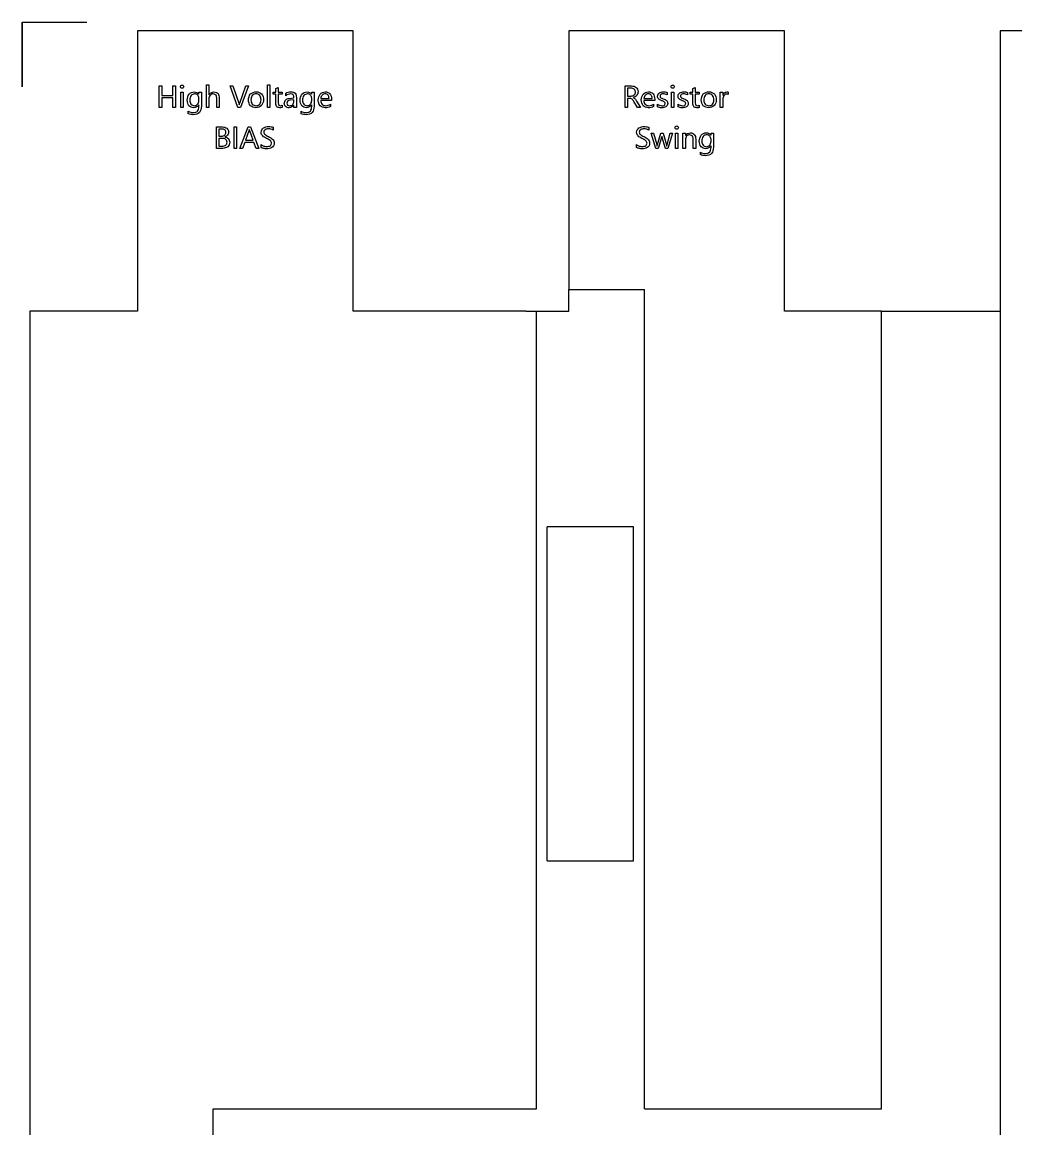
# Model space of a CAD drawing. Header units: millimetres. Extents: x 6 to 20.8, y 5.4 to 14.8.
# Drawn here: x 6.02 to 10.62, y 9.64 to 14.77 of the extents above; entities that cross this region are included whole.
import ezdxf

# ---------------------------------------------------------------- set-up
doc = ezdxf.new("R2010")
doc.units = ezdxf.units.MM
doc.layers.add('CUT', color=20, linetype='Continuous')
doc.layers.add('RASTER', color=100, linetype='Continuous')

msp = doc.modelspace()

# ---------------------------------------------------------------- linework, layer by layer
at = {"layer": 'CUT'}
for q in [(6.3153, 14.7724), (6.0153, 14.4724)]:
    msp.add_line((6.0153, 14.7724), q, dxfattribs=at)
at = {"layer": 'CUT', "linetype": 'Continuous', "lineweight": 25}
for p, q in [((6.5508, 14.7314), (6.5508, 13.4314)), ((7.5508, 14.7314), (6.5508, 14.7314)), ((7.5508, 13.4314), (7.5508, 14.7314)), ((8.5508, 14.7314), (8.5508, 13.5314)), ((9.5508, 14.7314), (8.5508, 14.7314)), ((9.5508, 13.4314), (9.5508, 14.7314)), ((10.5508, 14.7314), (10.5508, 13.4314)), ((11.5508, 14.7314), (10.5508, 14.7314)), ((8.5508, 13.4314), (8.5508, 13.5314)), ((6.0508, 13.4314), (6.0508, 6.4314)), ((6.5508, 13.4314), (6.0508, 13.4314)), ((8.3508, 13.4314), (7.5508, 13.4314)), ((8.3508, 13.4314), (8.5508, 13.4314)), ((10.0008, 13.4314), (9.5508, 13.4314)), ((10.0008, 13.4314), (10.5508, 13.4314)), ((8.4508, 10.8814), (8.4508, 12.4314)), ((8.8508, 12.4314), (8.4508, 12.4314)), ((8.8508, 10.8814), (8.8508, 12.4314)), ((8.4508, 10.8814), (8.8508, 10.8814))]:
    msp.add_line(p, q, dxfattribs=at)
at = {"layer": 'RASTER'}
for p, q in [((6.0153, 14.4724), (6.0153, 14.7724)), ((6.0153, 14.7724), (6.3153, 14.7724))]:
    msp.add_line(p, q, dxfattribs=at)
at = {"layer": 'RASTER', "linetype": 'Continuous', "lineweight": 25}
for p, q in [((6.8698, 14.482), (6.8813, 14.482)), ((6.8698, 14.3763), (6.8698, 14.482)), ((6.8813, 14.482), (6.8813, 14.4359)), ((7.1532, 14.3763), (7.1532, 14.482)), ((7.1532, 14.482), (7.1646, 14.482)), ((7.1646, 14.482), (7.1646, 14.3763)), ((6.6513, 14.4763), (6.663, 14.4763)), ((6.6513, 14.3763), (6.6513, 14.4763)), ((6.663, 14.4763), (6.663, 14.4325)), ((6.663, 14.4325), (6.7147, 14.4325)), ((6.7147, 14.4325), (6.7147, 14.4763)), ((6.7147, 14.4763), (6.7265, 14.4763)), ((6.7265, 14.4763), (6.7265, 14.3763)), ((6.7511, 14.3763), (6.7511, 14.4477)), ((6.7511, 14.4477), (6.7626, 14.4477)), ((6.7626, 14.4477), (6.7626, 14.3763)), ((6.8352, 14.4477), (6.8467, 14.4477)), ((6.8352, 14.4378), (6.8352, 14.4477)), ((6.8467, 14.4477), (6.8467, 14.382)), ((6.9795, 14.4763), (6.9925, 14.4763)), ((7.0157, 14.3763), (6.9795, 14.4763)), ((6.9925, 14.4763), (7.0202, 14.397)), ((7.0248, 14.3972), (7.053, 14.4763)), ((7.0657, 14.4763), (7.0286, 14.3763)), ((7.053, 14.4763), (7.0657, 14.4763)), ((7.1792, 14.4477), (7.1915, 14.4477)), ((7.1792, 14.438), (7.1792, 14.4477)), ((7.1915, 14.438), (7.1792, 14.438)), ((7.1915, 14.4652), (7.2029, 14.4689)), ((7.1915, 14.4477), (7.1915, 14.4652)), ((7.1915, 14.3957), (7.1915, 14.438)), ((7.2029, 14.4689), (7.2029, 14.4477)), ((7.2029, 14.4477), (7.2209, 14.4477)), ((7.2029, 14.438), (7.2029, 14.3977)), ((7.2209, 14.438), (7.2029, 14.438)), ((7.2209, 14.4477), (7.2209, 14.438)), ((7.2378, 14.431), (7.2378, 14.4427)), ((7.3583, 14.4477), (7.3698, 14.4477)), ((7.3583, 14.4378), (7.3583, 14.4477)), ((7.3698, 14.4477), (7.3698, 14.382)), ((8.8115, 14.4763), (8.8414, 14.4763)), ((8.8115, 14.3763), (8.8115, 14.4763)), ((8.8232, 14.4657), (8.8232, 14.4295)), ((8.8393, 14.4657), (8.8232, 14.4657)), ((8.8232, 14.4295), (8.8391, 14.4295)), ((9.0059, 14.4462), (9.0059, 14.4346)), ((9.0267, 14.3763), (9.0267, 14.4477)), ((9.0267, 14.4477), (9.0381, 14.4477)), ((9.0381, 14.4477), (9.0381, 14.3763)), ((9.101, 14.4462), (9.101, 14.4346)), ((9.1133, 14.4477), (9.1256, 14.4477)), ((9.1133, 14.438), (9.1133, 14.4477)), ((9.1256, 14.438), (9.1133, 14.438)), ((9.1256, 14.4652), (9.137, 14.4689)), ((9.1256, 14.4477), (9.1256, 14.4652)), ((9.1256, 14.3957), (9.1256, 14.438)), ((9.137, 14.4689), (9.137, 14.4477)), ((9.137, 14.4477), (9.155, 14.4477)), ((9.137, 14.438), (9.137, 14.3977)), ((9.155, 14.438), (9.137, 14.438)), ((9.155, 14.4477), (9.155, 14.438)), ((9.2529, 14.4477), (9.2643, 14.4477)), ((9.2529, 14.3763), (9.2529, 14.4477)), ((9.2643, 14.4477), (9.2643, 14.433)), ((9.2901, 14.448), (9.2901, 14.4362)), ((6.663, 14.4219), (6.663, 14.3763)), ((6.7147, 14.4219), (6.663, 14.4219)), ((6.7147, 14.3763), (6.7147, 14.4219)), ((6.8352, 14.4086), (6.8352, 14.4191)), ((6.8352, 14.3805), (6.8352, 14.3883)), ((6.8813, 14.4168), (6.8813, 14.3763)), ((6.9177, 14.3763), (6.9177, 14.4175)), ((6.9291, 14.4203), (6.9291, 14.3763)), ((7.2209, 14.3868), (7.2209, 14.377)), ((7.2544, 14.4186), (7.2758, 14.4216)), ((7.2758, 14.4125), (7.2586, 14.4101)), ((7.2758, 14.4053), (7.2758, 14.4125)), ((7.2758, 14.3763), (7.2758, 14.3875)), ((7.2873, 14.4228), (7.2873, 14.3763)), ((7.3583, 14.4086), (7.3583, 14.4191)), ((7.3583, 14.3805), (7.3583, 14.3883)), ((7.4503, 14.4092), (7.3999, 14.4092)), ((7.4, 14.4189), (7.4386, 14.4189)), ((7.4454, 14.3922), (7.4454, 14.3815)), ((7.4503, 14.4152), (7.4503, 14.4092)), ((8.8232, 14.4189), (8.8232, 14.3763)), ((8.8328, 14.4189), (8.8232, 14.4189)), ((8.8692, 14.3763), (8.8525, 14.4044)), ((8.8644, 14.4064), (8.8832, 14.3763)), ((8.9488, 14.4092), (8.8984, 14.4092)), ((8.8985, 14.4189), (8.9371, 14.4189)), ((8.9439, 14.3922), (8.9439, 14.3815)), ((8.9488, 14.4152), (8.9488, 14.4092)), ((8.9618, 14.3789), (8.9618, 14.3912)), ((9.057, 14.3789), (9.057, 14.3912)), ((9.155, 14.3868), (9.155, 14.377)), ((9.2643, 14.4127), (9.2643, 14.3763)), ((6.663, 14.3763), (6.6513, 14.3763)), ((6.7265, 14.3763), (6.7147, 14.3763)), ((6.7626, 14.3763), (6.7511, 14.3763)), ((6.7859, 14.3477), (6.7859, 14.3592)), ((6.8813, 14.3763), (6.8698, 14.3763)), ((6.9291, 14.3763), (6.9177, 14.3763)), ((7.0286, 14.3763), (7.0157, 14.3763)), ((7.1646, 14.3763), (7.1532, 14.3763)), ((7.2873, 14.3763), (7.2758, 14.3763)), ((7.309, 14.3477), (7.309, 14.3592)), ((8.8232, 14.3763), (8.8115, 14.3763)), ((8.8832, 14.3763), (8.8692, 14.3763)), ((9.0381, 14.3763), (9.0267, 14.3763)), ((9.2643, 14.3763), (9.2529, 14.3763)), ((6.9163, 14.2864), (6.9447, 14.2864)), ((6.9163, 14.1864), (6.9163, 14.2864)), ((6.928, 14.2758), (6.928, 14.2435)), ((6.9415, 14.2758), (6.928, 14.2758)), ((6.9982, 14.1864), (6.9982, 14.2864)), ((6.9982, 14.2864), (7.0099, 14.2864)), ((7.0099, 14.2864), (7.0099, 14.1864)), ((7.0246, 14.1864), (7.0629, 14.2864)), ((7.0629, 14.2864), (7.0751, 14.2864)), ((7.0751, 14.2864), (7.1136, 14.1864)), ((7.18, 14.2845), (7.18, 14.2713)), ((8.9212, 14.2845), (8.9212, 14.2713)), ((6.928, 14.2435), (6.94, 14.2435)), ((6.928, 14.233), (6.928, 14.197)), ((6.9415, 14.233), (6.928, 14.233)), ((7.067, 14.2675), (7.0515, 14.2249)), ((7.0515, 14.2249), (7.0862, 14.2249)), ((7.0862, 14.2249), (7.0705, 14.2675)), ((8.932, 14.2578), (8.944, 14.2578)), ((8.9536, 14.1864), (8.932, 14.2578)), ((8.944, 14.2578), (8.9587, 14.2041)), ((8.9615, 14.2042), (8.978, 14.2578)), ((8.981, 14.2376), (8.965, 14.1864)), ((8.978, 14.2578), (8.9885, 14.2578)), ((8.9986, 14.1864), (8.9839, 14.2375)), ((8.9885, 14.2578), (9.0032, 14.2039)), ((9.006, 14.2039), (9.0205, 14.2578)), ((9.0318, 14.2578), (9.0104, 14.1864)), ((9.0205, 14.2578), (9.0318, 14.2578)), ((9.0451, 14.1864), (9.0451, 14.2578)), ((9.0451, 14.2578), (9.0565, 14.2578)), ((9.0565, 14.2578), (9.0565, 14.1864)), ((9.0797, 14.2578), (9.0911, 14.2578)), ((9.0797, 14.1864), (9.0797, 14.2578)), ((9.0911, 14.2578), (9.0911, 14.2459)), ((9.0911, 14.2271), (9.0911, 14.1864)), ((9.1275, 14.1864), (9.1275, 14.2271)), ((9.1389, 14.23), (9.1389, 14.1864)), ((9.21, 14.2578), (9.2214, 14.2578)), ((9.21, 14.2479), (9.21, 14.2578)), ((9.21, 14.2187), (9.21, 14.2292)), ((9.2214, 14.2578), (9.2214, 14.1921)), ((6.9454, 14.1864), (6.9163, 14.1864)), ((6.928, 14.197), (6.9439, 14.197)), ((7.0099, 14.1864), (6.9982, 14.1864)), ((7.0376, 14.1864), (7.0246, 14.1864)), ((7.0476, 14.2144), (7.0376, 14.1864)), ((7.09, 14.2144), (7.0476, 14.2144)), ((7.1006, 14.1864), (7.09, 14.2144)), ((7.1136, 14.1864), (7.1006, 14.1864)), ((7.1236, 14.1904), (7.1236, 14.2042)), ((8.8647, 14.1904), (8.8647, 14.2042)), ((8.965, 14.1864), (8.9536, 14.1864)), ((8.9597, 14.1977), (8.9603, 14.1977)), ((9.0104, 14.1864), (8.9986, 14.1864)), ((9.0043, 14.1975), (9.0048, 14.1975)), ((9.0565, 14.1864), (9.0451, 14.1864)), ((9.0911, 14.1864), (9.0797, 14.1864)), ((9.1389, 14.1864), (9.1275, 14.1864)), ((9.21, 14.1906), (9.21, 14.1984)), ((9.1606, 14.1578), (9.1606, 14.1692)), ((8.5508, 13.5314), (8.9008, 13.5314)), ((8.5508, 13.4314), (8.5508, 13.5314)), ((8.9008, 9.7314), (8.9008, 13.5314)), ((8.4008, 9.7314), (8.4008, 13.4314)), ((8.4008, 13.4314), (8.5508, 13.4314)), ((10.0008, 9.7314), (10.0008, 13.4314)), ((10.0008, 13.4314), (10.5508, 13.4314)), ((10.5508, 13.4314), (10.5508, 9.1814)), ((6.9008, 9.7314), (8.4008, 9.7314)), ((6.9008, 5.4427), (6.9008, 9.7314)), ((8.9008, 9.7314), (10.0008, 9.7314))]:
    msp.add_line(p, q, dxfattribs=at)
for points in [[(6.7518, 14.4786), (6.7533, 14.4798), (6.755, 14.4806), (6.757, 14.4807)], [(6.757, 14.4807), (6.759, 14.4806), (6.7608, 14.4798), (6.7623, 14.4786)], [(9.0273, 14.4786), (9.0289, 14.4798), (9.0306, 14.4806), (9.0326, 14.4807)], [(9.0326, 14.4807), (9.0346, 14.4806), (9.0363, 14.4798), (9.0379, 14.4786)], [(6.7496, 14.4733), (6.7498, 14.4753), (6.7505, 14.477), (6.7518, 14.4786)], [(6.7518, 14.468), (6.7505, 14.4695), (6.7498, 14.4713), (6.7496, 14.4733)], [(6.757, 14.4659), (6.7551, 14.466), (6.7533, 14.4667), (6.7518, 14.468)], [(6.7623, 14.468), (6.7608, 14.4668), (6.759, 14.466), (6.757, 14.4659)], [(6.7623, 14.4786), (6.7636, 14.4771), (6.7644, 14.4753), (6.7645, 14.4733)], [(6.7645, 14.4733), (6.7644, 14.4713), (6.7636, 14.4695), (6.7623, 14.468)], [(6.7809, 14.4097), (6.7813, 14.4202), (6.7841, 14.4298), (6.7896, 14.4387)], [(6.7896, 14.4387), (6.7963, 14.4451), (6.8043, 14.4486), (6.8136, 14.4494)], [(6.7986, 14.4321), (6.7947, 14.4254), (6.7928, 14.4182), (6.7926, 14.4105)], [(6.8152, 14.4398), (6.8087, 14.4392), (6.8031, 14.4367), (6.7986, 14.4321)], [(6.8136, 14.4494), (6.8223, 14.4485), (6.8295, 14.4447), (6.835, 14.4378)], [(6.8295, 14.4337), (6.8254, 14.4373), (6.8206, 14.4393), (6.8152, 14.4398)], [(6.8352, 14.4191), (6.8348, 14.4246), (6.8329, 14.4294), (6.8295, 14.4337)], [(6.887, 14.4333), (6.8835, 14.4284), (6.8816, 14.4228), (6.8813, 14.4168)], [(6.8816, 14.4359), (6.8875, 14.4437), (6.8953, 14.4482), (6.905, 14.4494)], [(6.9011, 14.4398), (6.8957, 14.4392), (6.891, 14.4371), (6.887, 14.4333)], [(7.0646, 14.4112), (7.0651, 14.4216), (7.0683, 14.431), (7.0744, 14.4393)], [(7.0744, 14.4393), (7.0822, 14.4455), (7.0911, 14.4488), (7.101, 14.4494)], [(7.0827, 14.4323), (7.0787, 14.426), (7.0766, 14.4191), (7.0763, 14.4116)], [(7.1002, 14.4398), (7.0935, 14.4393), (7.0877, 14.4368), (7.0827, 14.4323)], [(7.1172, 14.4325), (7.1124, 14.437), (7.1067, 14.4393), (7.1002, 14.4398)], [(7.101, 14.4494), (7.1104, 14.4488), (7.1188, 14.4456), (7.1259, 14.4396)], [(7.1232, 14.4119), (7.1229, 14.4193), (7.1211, 14.4262), (7.1172, 14.4325)], [(7.1259, 14.4396), (7.1316, 14.4314), (7.1344, 14.4223), (7.1349, 14.4123)], [(7.2378, 14.4427), (7.2454, 14.4467), (7.2535, 14.4489), (7.2621, 14.4494)], [(7.2611, 14.4398), (7.2526, 14.439), (7.2448, 14.4361), (7.2378, 14.431)], [(7.3039, 14.4097), (7.3044, 14.4202), (7.3072, 14.4298), (7.3127, 14.4387)], [(7.3127, 14.4387), (7.3194, 14.4451), (7.3274, 14.4486), (7.3366, 14.4494)], [(7.3217, 14.4321), (7.3178, 14.4254), (7.3159, 14.4182), (7.3157, 14.4105)], [(7.3382, 14.4398), (7.3318, 14.4392), (7.3262, 14.4367), (7.3217, 14.4321)], [(7.3366, 14.4494), (7.3454, 14.4485), (7.3526, 14.4447), (7.3581, 14.4378)], [(7.3526, 14.4337), (7.3485, 14.4373), (7.3437, 14.4393), (7.3382, 14.4398)], [(7.3583, 14.4191), (7.3579, 14.4246), (7.356, 14.4294), (7.3526, 14.4337)], [(7.388, 14.4118), (7.3886, 14.4217), (7.3917, 14.4308), (7.3975, 14.4389)], [(7.3975, 14.4389), (7.4041, 14.445), (7.412, 14.4485), (7.421, 14.4494)], [(7.407, 14.434), (7.4034, 14.4295), (7.4011, 14.4245), (7.4, 14.4189)], [(7.4207, 14.4398), (7.4156, 14.4393), (7.411, 14.4374), (7.407, 14.434)], [(7.4338, 14.4343), (7.4301, 14.4376), (7.4257, 14.4394), (7.4207, 14.4398)], [(7.421, 14.4494), (7.4292, 14.4488), (7.4365, 14.4459), (7.4426, 14.4403)], [(7.4386, 14.4189), (7.4383, 14.4244), (7.4368, 14.4296), (7.4338, 14.4343)], [(7.4426, 14.4403), (7.4475, 14.4327), (7.4499, 14.4243), (7.4503, 14.4152)], [(8.8391, 14.4295), (8.8419, 14.4296), (8.8446, 14.43), (8.8472, 14.4308)], [(8.8543, 14.4612), (8.8497, 14.4641), (8.8447, 14.4655), (8.8393, 14.4657)], [(8.8414, 14.4763), (8.8454, 14.4762), (8.8495, 14.4757), (8.8535, 14.4747)], [(8.8472, 14.4308), (8.8496, 14.4317), (8.8517, 14.433), (8.8537, 14.4346)], [(8.8535, 14.4747), (8.8569, 14.4735), (8.8601, 14.4719), (8.8631, 14.4697)], [(8.8537, 14.4346), (8.8554, 14.4364), (8.8569, 14.4384), (8.8579, 14.4407)], [(8.8595, 14.4487), (8.8591, 14.4535), (8.8575, 14.4577), (8.8543, 14.4612)], [(8.8579, 14.4407), (8.8589, 14.4433), (8.8594, 14.446), (8.8595, 14.4487)], [(8.8657, 14.4323), (8.8636, 14.4301), (8.8613, 14.4282), (8.8587, 14.4265)], [(8.8631, 14.4697), (8.8657, 14.4673), (8.8678, 14.4645), (8.8695, 14.4614)], [(8.8702, 14.4401), (8.869, 14.4373), (8.8676, 14.4347), (8.8657, 14.4323)], [(8.8695, 14.4614), (8.8709, 14.4576), (8.8716, 14.4537), (8.8718, 14.4497)], [(8.8718, 14.4497), (8.8716, 14.4464), (8.8711, 14.4432), (8.8702, 14.4401)], [(8.8865, 14.4118), (8.8871, 14.4217), (8.8902, 14.4308), (8.896, 14.4389)], [(8.896, 14.4389), (8.9026, 14.445), (8.9105, 14.4485), (8.9195, 14.4494)], [(8.9055, 14.434), (8.9019, 14.4295), (8.8996, 14.4245), (8.8985, 14.4189)], [(8.9192, 14.4398), (8.9141, 14.4393), (8.9095, 14.4374), (8.9055, 14.434)], [(8.9323, 14.4343), (8.9286, 14.4376), (8.9242, 14.4394), (8.9192, 14.4398)], [(8.9195, 14.4494), (8.9277, 14.4488), (8.935, 14.4459), (8.9411, 14.4403)], [(8.9371, 14.4189), (8.9368, 14.4244), (8.9353, 14.4296), (8.9323, 14.4343)], [(8.9411, 14.4403), (8.946, 14.4327), (8.9484, 14.4243), (8.9488, 14.4152)], [(8.9619, 14.4288), (8.9621, 14.4319), (8.9628, 14.4349), (8.9642, 14.4377)], [(8.9631, 14.4216), (8.9624, 14.4239), (8.962, 14.4263), (8.9619, 14.4288)], [(8.9642, 14.4377), (8.9659, 14.4402), (8.968, 14.4423), (8.9704, 14.4441)], [(8.9704, 14.4441), (8.9731, 14.4458), (8.976, 14.4471), (8.9791, 14.4481)], [(8.9746, 14.4338), (8.9741, 14.4325), (8.9737, 14.4312), (8.9736, 14.4297)], [(8.9736, 14.4297), (8.9737, 14.4281), (8.974, 14.4266), (8.9746, 14.4251)], [(8.9775, 14.437), (8.9764, 14.4361), (8.9754, 14.435), (8.9746, 14.4338)], [(8.9819, 14.4391), (8.9804, 14.4386), (8.9789, 14.4379), (8.9775, 14.437)], [(8.9791, 14.4481), (8.9825, 14.4489), (8.9858, 14.4493), (8.9893, 14.4494)], [(8.9877, 14.4398), (8.9858, 14.4397), (8.9838, 14.4395), (8.9819, 14.4391)], [(9.0059, 14.4346), (9.0002, 14.4377), (8.9942, 14.4394), (8.9877, 14.4398)], [(8.9893, 14.4494), (8.995, 14.4492), (9.0005, 14.4482), (9.0059, 14.4462)], [(9.0252, 14.4733), (9.0253, 14.4753), (9.0261, 14.477), (9.0273, 14.4786)], [(9.0273, 14.468), (9.0261, 14.4695), (9.0253, 14.4713), (9.0252, 14.4733)], [(9.0326, 14.4659), (9.0306, 14.466), (9.0289, 14.4667), (9.0273, 14.468)], [(9.0379, 14.468), (9.0363, 14.4668), (9.0346, 14.466), (9.0326, 14.4659)], [(9.0379, 14.4786), (9.0392, 14.4771), (9.0399, 14.4753), (9.0401, 14.4733)], [(9.0401, 14.4733), (9.0399, 14.4713), (9.0392, 14.4695), (9.0379, 14.468)], [(9.0571, 14.4288), (9.0573, 14.4319), (9.058, 14.4349), (9.0594, 14.4377)], [(9.0583, 14.4216), (9.0576, 14.4239), (9.0572, 14.4263), (9.0571, 14.4288)], [(9.0594, 14.4377), (9.0611, 14.4402), (9.0631, 14.4423), (9.0655, 14.4441)], [(9.0655, 14.4441), (9.0683, 14.4458), (9.0712, 14.4471), (9.0743, 14.4481)], [(9.0698, 14.4338), (9.0692, 14.4325), (9.0689, 14.4312), (9.0688, 14.4297)], [(9.0688, 14.4297), (9.0689, 14.4281), (9.0692, 14.4266), (9.0698, 14.4251)], [(9.0727, 14.437), (9.0716, 14.4361), (9.0706, 14.435), (9.0698, 14.4338)], [(9.0771, 14.4391), (9.0756, 14.4386), (9.0741, 14.4379), (9.0727, 14.437)], [(9.0743, 14.4481), (9.0776, 14.4489), (9.081, 14.4493), (9.0844, 14.4494)], [(9.0829, 14.4398), (9.081, 14.4397), (9.079, 14.4395), (9.0771, 14.4391)], [(9.101, 14.4346), (9.0954, 14.4377), (9.0893, 14.4394), (9.0829, 14.4398)], [(9.0844, 14.4494), (9.0901, 14.4492), (9.0957, 14.4482), (9.101, 14.4462)], [(9.1643, 14.4112), (9.1648, 14.4216), (9.168, 14.431), (9.1741, 14.4393)], [(9.1741, 14.4393), (9.1819, 14.4455), (9.1908, 14.4488), (9.2007, 14.4494)], [(9.1824, 14.4323), (9.1784, 14.426), (9.1763, 14.4191), (9.176, 14.4116)], [(9.1999, 14.4398), (9.1932, 14.4393), (9.1874, 14.4368), (9.1824, 14.4323)], [(9.2169, 14.4325), (9.2121, 14.437), (9.2064, 14.4393), (9.1999, 14.4398)], [(9.2007, 14.4494), (9.2101, 14.4488), (9.2184, 14.4456), (9.2256, 14.4396)], [(9.2229, 14.4119), (9.2226, 14.4193), (9.2207, 14.4262), (9.2169, 14.4325)], [(9.2256, 14.4396), (9.2313, 14.4314), (9.2341, 14.4223), (9.2346, 14.4123)], [(9.2692, 14.4316), (9.2661, 14.4257), (9.2645, 14.4194), (9.2643, 14.4127)], [(9.2646, 14.433), (9.2662, 14.4375), (9.2687, 14.4414), (9.272, 14.4448)], [(9.2814, 14.4385), (9.2765, 14.4378), (9.2724, 14.4354), (9.2692, 14.4316)], [(9.272, 14.4448), (9.2754, 14.4472), (9.2791, 14.4486), (9.2833, 14.449)], [(9.2901, 14.4362), (9.2874, 14.4377), (9.2845, 14.4384), (9.2814, 14.4385)], [(9.2833, 14.449), (9.2856, 14.449), (9.2879, 14.4487), (9.2901, 14.448)], [(6.789, 14.3842), (6.7839, 14.3919), (6.7813, 14.4005), (6.7809, 14.4097)], [(6.8104, 14.3747), (6.8022, 14.3754), (6.795, 14.3785), (6.789, 14.3842)], [(6.7926, 14.4105), (6.7929, 14.4036), (6.7947, 14.3973), (6.7983, 14.3914)], [(6.7983, 14.3914), (6.8025, 14.3872), (6.8076, 14.3848), (6.8136, 14.3843)], [(6.835, 14.3883), (6.8287, 14.3803), (6.8205, 14.3757), (6.8104, 14.3747)], [(6.8136, 14.3843), (6.8196, 14.3848), (6.8248, 14.3871), (6.8292, 14.3911)], [(6.8292, 14.3911), (6.8329, 14.3964), (6.8349, 14.4022), (6.8352, 14.4086)], [(7.0202, 14.397), (7.0211, 14.3941), (7.0217, 14.3912), (7.0222, 14.3882)], [(7.0225, 14.3882), (7.023, 14.3912), (7.0238, 14.3942), (7.0248, 14.3972)], [(7.0741, 14.3847), (7.0683, 14.3925), (7.0652, 14.4014), (7.0646, 14.4112)], [(7.0993, 14.3747), (7.0898, 14.3753), (7.0814, 14.3786), (7.0741, 14.3847)], [(7.0763, 14.4116), (7.0767, 14.4043), (7.0787, 14.3976), (7.0828, 14.3916)], [(7.0828, 14.3916), (7.0878, 14.3872), (7.0936, 14.3848), (7.1002, 14.3843)], [(7.1252, 14.3849), (7.1178, 14.3787), (7.1091, 14.3753), (7.0993, 14.3747)], [(7.1002, 14.3843), (7.1067, 14.3847), (7.1124, 14.3871), (7.1172, 14.3915)], [(7.1172, 14.3915), (7.1211, 14.3977), (7.1229, 14.4045), (7.1232, 14.4119)], [(7.1349, 14.4123), (7.1343, 14.4022), (7.1312, 14.3931), (7.1252, 14.3849)], [(7.2029, 14.3977), (7.2029, 14.3941), (7.2037, 14.3907), (7.2053, 14.3875)], [(7.2053, 14.3875), (7.2076, 14.3855), (7.2104, 14.3845), (7.2134, 14.3844)], [(7.2209, 14.377), (7.2175, 14.3756), (7.2139, 14.3749), (7.2102, 14.3748)], [(7.2134, 14.3844), (7.2161, 14.3846), (7.2186, 14.3854), (7.2209, 14.3868)], [(7.2369, 14.3803), (7.2332, 14.3846), (7.2313, 14.3896), (7.2309, 14.3953)], [(7.2536, 14.3747), (7.2475, 14.375), (7.2419, 14.3768), (7.2369, 14.3803)], [(7.2466, 14.4061), (7.244, 14.4034), (7.2427, 14.4), (7.2426, 14.3961)], [(7.2426, 14.3961), (7.2429, 14.3929), (7.2441, 14.39), (7.2463, 14.3876)], [(7.2463, 14.3876), (7.2493, 14.3855), (7.2526, 14.3845), (7.2562, 14.3843)], [(7.2586, 14.4101), (7.2544, 14.4094), (7.2504, 14.4082), (7.2466, 14.4061)], [(7.2756, 14.3875), (7.2701, 14.3801), (7.2628, 14.3758), (7.2536, 14.3747)], [(7.2562, 14.3843), (7.2616, 14.3847), (7.2663, 14.3867), (7.2703, 14.3902)], [(7.2703, 14.3902), (7.2736, 14.3947), (7.2754, 14.3998), (7.2758, 14.4053)], [(7.3121, 14.3842), (7.307, 14.3919), (7.3044, 14.4005), (7.3039, 14.4097)], [(7.3335, 14.3747), (7.3253, 14.3754), (7.3181, 14.3785), (7.3121, 14.3842)], [(7.3157, 14.4105), (7.316, 14.4036), (7.3178, 14.3973), (7.3214, 14.3914)], [(7.3214, 14.3914), (7.3256, 14.3872), (7.3307, 14.3848), (7.3366, 14.3843)], [(7.3581, 14.3883), (7.3518, 14.3803), (7.3436, 14.3757), (7.3335, 14.3747)], [(7.3366, 14.3843), (7.3426, 14.3848), (7.3479, 14.3871), (7.3523, 14.3911)], [(7.3523, 14.3911), (7.356, 14.3964), (7.3579, 14.4022), (7.3583, 14.4086)], [(7.3967, 14.3844), (7.3912, 14.3926), (7.3885, 14.4018), (7.388, 14.4118)], [(7.4205, 14.3747), (7.4114, 14.3753), (7.4035, 14.3785), (7.3967, 14.3844)], [(7.3999, 14.4092), (7.4003, 14.4024), (7.4024, 14.3963), (7.4063, 14.3908)], [(7.4063, 14.3908), (7.4112, 14.3868), (7.4169, 14.3847), (7.4232, 14.3843)], [(7.4454, 14.3815), (7.4376, 14.3772), (7.4293, 14.375), (7.4205, 14.3747)], [(7.4232, 14.3843), (7.4313, 14.385), (7.4386, 14.3877), (7.4454, 14.3922)], [(8.8387, 14.4181), (8.8368, 14.4186), (8.8348, 14.4188), (8.8328, 14.4189)], [(8.8436, 14.4155), (8.8421, 14.4166), (8.8405, 14.4174), (8.8387, 14.4181)], [(8.848, 14.411), (8.8467, 14.4127), (8.8452, 14.4142), (8.8436, 14.4155)], [(8.8525, 14.4044), (8.8511, 14.4067), (8.8496, 14.4089), (8.848, 14.411)], [(8.8587, 14.4265), (8.8558, 14.4249), (8.8528, 14.4237), (8.8496, 14.4228)], [(8.8496, 14.4225), (8.8511, 14.4218), (8.8526, 14.4209), (8.8539, 14.42)], [(8.8539, 14.42), (8.8552, 14.4189), (8.8564, 14.4178), (8.8575, 14.4166)], [(8.8575, 14.4166), (8.8586, 14.4151), (8.8597, 14.4137), (8.8608, 14.4121)], [(8.8608, 14.4121), (8.862, 14.4102), (8.8632, 14.4083), (8.8644, 14.4064)], [(8.8952, 14.3844), (8.8897, 14.3926), (8.887, 14.4018), (8.8865, 14.4118)], [(8.919, 14.3747), (8.9099, 14.3753), (8.902, 14.3785), (8.8952, 14.3844)], [(8.8984, 14.4092), (8.8988, 14.4024), (8.9009, 14.3963), (8.9048, 14.3908)], [(8.9048, 14.3908), (8.9097, 14.3868), (8.9154, 14.3847), (8.9217, 14.3843)], [(8.9439, 14.3815), (8.9361, 14.3772), (8.9278, 14.375), (8.919, 14.3747)], [(8.9217, 14.3843), (8.9298, 14.385), (8.9371, 14.3877), (8.9439, 14.3922)], [(8.9618, 14.3912), (8.9681, 14.3872), (8.9749, 14.3849), (8.9824, 14.3843)], [(8.9809, 14.3747), (8.9743, 14.3749), (8.9679, 14.3763), (8.9618, 14.3789)], [(8.9668, 14.4161), (8.9653, 14.4178), (8.9641, 14.4196), (8.9631, 14.4216)], [(8.9728, 14.4118), (8.9706, 14.413), (8.9686, 14.4145), (8.9668, 14.4161)], [(8.9811, 14.408), (8.9783, 14.4091), (8.9755, 14.4104), (8.9728, 14.4118)], [(8.9746, 14.4251), (8.9755, 14.4238), (8.9764, 14.4227), (8.9776, 14.4217)], [(8.9776, 14.4217), (8.9791, 14.4207), (8.9807, 14.4198), (8.9824, 14.4191)], [(8.9875, 14.4054), (8.9854, 14.4063), (8.9832, 14.4072), (8.9811, 14.408)], [(8.9824, 14.4191), (8.9845, 14.4182), (8.9866, 14.4173), (8.9887, 14.4165)], [(8.9926, 14.4027), (8.991, 14.4038), (8.9893, 14.4047), (8.9875, 14.4054)], [(8.9887, 14.4165), (8.9916, 14.4154), (8.9944, 14.4141), (8.9972, 14.4128)], [(9.0006, 14.3797), (8.9977, 14.3781), (8.9947, 14.3768), (8.9916, 14.3759)], [(8.9961, 14.3992), (8.9951, 14.4005), (8.994, 14.4017), (8.9926, 14.4027)], [(8.9974, 14.3943), (8.9973, 14.396), (8.9969, 14.3977), (8.9961, 14.3992)], [(8.9972, 14.4128), (8.9995, 14.4115), (9.0016, 14.4101), (9.0036, 14.4084)], [(9.0068, 14.3862), (9.0051, 14.3837), (9.003, 14.3816), (9.0006, 14.3797)], [(9.0036, 14.4084), (9.0053, 14.4068), (9.0066, 14.405), (9.0077, 14.4029)], [(9.0091, 14.3954), (9.009, 14.3922), (9.0082, 14.3891), (9.0068, 14.3862)], [(9.0077, 14.4029), (9.0086, 14.4005), (9.009, 14.398), (9.0091, 14.3954)], [(9.057, 14.3912), (9.0633, 14.3872), (9.0701, 14.3849), (9.0775, 14.3843)], [(9.0761, 14.3747), (9.0694, 14.3749), (9.0631, 14.3763), (9.057, 14.3789)], [(9.062, 14.4161), (9.0605, 14.4178), (9.0593, 14.4196), (9.0583, 14.4216)], [(9.068, 14.4118), (9.0658, 14.413), (9.0638, 14.4145), (9.062, 14.4161)], [(9.0763, 14.408), (9.0735, 14.4091), (9.0707, 14.4104), (9.068, 14.4118)], [(9.0698, 14.4251), (9.0706, 14.4238), (9.0716, 14.4227), (9.0728, 14.4217)], [(9.0728, 14.4217), (9.0743, 14.4207), (9.0759, 14.4198), (9.0775, 14.4191)], [(9.0827, 14.4054), (9.0805, 14.4063), (9.0784, 14.4072), (9.0763, 14.408)], [(9.0775, 14.4191), (9.0796, 14.4182), (9.0818, 14.4173), (9.0839, 14.4165)], [(9.0878, 14.4027), (9.0862, 14.4038), (9.0845, 14.4047), (9.0827, 14.4054)], [(9.0839, 14.4165), (9.0868, 14.4154), (9.0896, 14.4141), (9.0924, 14.4128)], [(9.0957, 14.3797), (9.0929, 14.3781), (9.0899, 14.3768), (9.0867, 14.3759)], [(9.0913, 14.3992), (9.0903, 14.4005), (9.0892, 14.4017), (9.0878, 14.4027)], [(9.0926, 14.3943), (9.0925, 14.396), (9.0921, 14.3977), (9.0913, 14.3992)], [(9.0924, 14.4128), (9.0947, 14.4115), (9.0968, 14.4101), (9.0988, 14.4084)], [(9.102, 14.3862), (9.1003, 14.3837), (9.0982, 14.3816), (9.0957, 14.3797)], [(9.0988, 14.4084), (9.1005, 14.4068), (9.1018, 14.405), (9.1029, 14.4029)], [(9.1043, 14.3954), (9.1042, 14.3922), (9.1034, 14.3891), (9.102, 14.3862)], [(9.1029, 14.4029), (9.1038, 14.4005), (9.1042, 14.398), (9.1043, 14.3954)], [(9.137, 14.3977), (9.1371, 14.3941), (9.1378, 14.3907), (9.1395, 14.3875)], [(9.1395, 14.3875), (9.1418, 14.3855), (9.1445, 14.3845), (9.1476, 14.3844)], [(9.155, 14.377), (9.1516, 14.3756), (9.148, 14.3749), (9.1443, 14.3748)], [(9.1476, 14.3844), (9.1502, 14.3846), (9.1527, 14.3854), (9.155, 14.3868)], [(9.1737, 14.3847), (9.1679, 14.3925), (9.1649, 14.4014), (9.1643, 14.4112)], [(9.199, 14.3747), (9.1895, 14.3753), (9.1811, 14.3786), (9.1737, 14.3847)], [(9.176, 14.4116), (9.1764, 14.4043), (9.1784, 14.3976), (9.1825, 14.3916)], [(9.1825, 14.3916), (9.1874, 14.3872), (9.1932, 14.3848), (9.1999, 14.3843)], [(9.2249, 14.3849), (9.2174, 14.3787), (9.2088, 14.3753), (9.199, 14.3747)], [(9.1999, 14.3843), (9.2064, 14.3847), (9.2121, 14.3871), (9.2169, 14.3915)], [(9.2169, 14.3915), (9.2207, 14.3977), (9.2226, 14.4045), (9.2229, 14.4119)], [(9.2346, 14.4123), (9.234, 14.4022), (9.2309, 14.3931), (9.2249, 14.3849)], [(6.7859, 14.3592), (6.7931, 14.3555), (6.8008, 14.3532), (6.8089, 14.3525)], [(6.809, 14.3427), (6.801, 14.343), (6.7933, 14.3447), (6.7859, 14.3477)], [(7.309, 14.3592), (7.3162, 14.3555), (7.3239, 14.3532), (7.332, 14.3525)], [(7.3321, 14.3427), (7.3241, 14.343), (7.3164, 14.3447), (7.309, 14.3477)], [(8.9916, 14.3759), (8.988, 14.3752), (8.9845, 14.3748), (8.9809, 14.3747)], [(9.0867, 14.3759), (9.0832, 14.3752), (9.0797, 14.3748), (9.0761, 14.3747)], [(6.9447, 14.2864), (6.9522, 14.286), (6.9591, 14.284), (6.9653, 14.28)], [(6.9653, 14.28), (6.9698, 14.2754), (6.9723, 14.2699), (6.9729, 14.2635)], [(7.0687, 14.2742), (7.0683, 14.272), (7.0677, 14.2697), (7.067, 14.2675)], [(7.0705, 14.2675), (7.0698, 14.2697), (7.0693, 14.272), (7.0689, 14.2742)], [(7.1267, 14.2732), (7.1289, 14.2765), (7.1315, 14.2792), (7.1346, 14.2816)], [(7.1346, 14.2816), (7.1381, 14.2837), (7.1418, 14.2853), (7.1457, 14.2864)], [(7.1428, 14.274), (7.1409, 14.2727), (7.1393, 14.2712), (7.1379, 14.2694)], [(7.1496, 14.2766), (7.1472, 14.2761), (7.1449, 14.2752), (7.1428, 14.274)], [(7.1457, 14.2864), (7.1499, 14.2874), (7.1542, 14.2879), (7.1585, 14.288)], [(7.1573, 14.2774), (7.1547, 14.2774), (7.1522, 14.2771), (7.1496, 14.2766)], [(7.18, 14.2713), (7.1729, 14.2751), (7.1653, 14.2771), (7.1573, 14.2774)], [(7.1585, 14.288), (7.1659, 14.288), (7.1731, 14.287), (7.18, 14.2845)], [(8.8679, 14.2732), (8.87, 14.2765), (8.8727, 14.2792), (8.8758, 14.2816)], [(8.8758, 14.2816), (8.8793, 14.2837), (8.883, 14.2853), (8.8869, 14.2864)], [(8.8839, 14.274), (8.882, 14.2727), (8.8804, 14.2712), (8.879, 14.2694)], [(8.8908, 14.2766), (8.8884, 14.2761), (8.8861, 14.2752), (8.8839, 14.274)], [(8.8869, 14.2864), (8.8911, 14.2874), (8.8953, 14.2879), (8.8996, 14.288)], [(8.8984, 14.2774), (8.8959, 14.2774), (8.8933, 14.2771), (8.8908, 14.2766)], [(8.9212, 14.2713), (8.9141, 14.2751), (8.9065, 14.2771), (8.8984, 14.2774)], [(8.8996, 14.288), (8.907, 14.288), (8.9142, 14.287), (8.9212, 14.2845)], [(9.0435, 14.2833), (9.0437, 14.2853), (9.0444, 14.2871), (9.0457, 14.2886)], [(9.0457, 14.278), (9.0444, 14.2795), (9.0437, 14.2813), (9.0435, 14.2833)], [(9.0457, 14.2886), (9.0472, 14.2899), (9.049, 14.2906), (9.0509, 14.2908)], [(9.0509, 14.2759), (9.049, 14.2761), (9.0472, 14.2768), (9.0457, 14.278)], [(9.0509, 14.2908), (9.0529, 14.2906), (9.0547, 14.2899), (9.0563, 14.2886)], [(9.0563, 14.2781), (9.0547, 14.2768), (9.0529, 14.2761), (9.0509, 14.2759)], [(9.0563, 14.2886), (9.0576, 14.2871), (9.0583, 14.2853), (9.0585, 14.2833)], [(9.0585, 14.2833), (9.0583, 14.2813), (9.0576, 14.2796), (9.0563, 14.2781)], [(6.94, 14.2435), (6.9455, 14.2437), (6.9505, 14.2452), (6.9551, 14.2481)], [(6.9551, 14.2481), (6.9585, 14.2518), (6.9603, 14.2562), (6.9606, 14.2612)], [(6.9683, 14.2487), (6.9648, 14.2447), (6.9606, 14.2418), (6.9556, 14.2398)], [(6.9556, 14.2395), (6.9617, 14.2384), (6.9671, 14.2359), (6.9718, 14.2319)], [(6.9729, 14.2635), (6.9726, 14.2582), (6.9711, 14.2533), (6.9683, 14.2487)], [(6.9718, 14.2319), (6.9755, 14.2269), (6.9775, 14.2213), (6.9779, 14.2151)], [(7.1237, 14.2613), (7.1239, 14.2655), (7.1249, 14.2695), (7.1267, 14.2732)], [(7.1257, 14.2516), (7.1245, 14.2547), (7.1239, 14.258), (7.1237, 14.2613)], [(7.1309, 14.2442), (7.1288, 14.2464), (7.1271, 14.2489), (7.1257, 14.2516)], [(7.1388, 14.2382), (7.136, 14.24), (7.1334, 14.242), (7.1309, 14.2442)], [(7.1379, 14.2694), (7.1367, 14.2672), (7.1361, 14.2649), (7.136, 14.2624)], [(7.136, 14.2624), (7.1361, 14.2601), (7.1366, 14.2579), (7.1374, 14.2558)], [(7.1374, 14.2558), (7.1386, 14.2538), (7.14, 14.2522), (7.1417, 14.2507)], [(7.1486, 14.2328), (7.1453, 14.2345), (7.142, 14.2363), (7.1388, 14.2382)], [(7.1417, 14.2507), (7.1438, 14.249), (7.1461, 14.2475), (7.1485, 14.2462)], [(7.1485, 14.2462), (7.1515, 14.2446), (7.1546, 14.243), (7.1577, 14.2415)], [(7.1578, 14.228), (7.1547, 14.2297), (7.1517, 14.2312), (7.1486, 14.2328)], [(7.1577, 14.2415), (7.1612, 14.2397), (7.1646, 14.2379), (7.1679, 14.2359)], [(7.1652, 14.2233), (7.1629, 14.225), (7.1604, 14.2266), (7.1578, 14.228)], [(7.1702, 14.2178), (7.1688, 14.2199), (7.1671, 14.2217), (7.1652, 14.2233)], [(7.1679, 14.2359), (7.1709, 14.234), (7.1737, 14.2318), (7.1763, 14.2294)], [(7.1763, 14.2294), (7.1786, 14.227), (7.1805, 14.2244), (7.1821, 14.2215)], [(8.8649, 14.2613), (8.8651, 14.2655), (8.8661, 14.2695), (8.8679, 14.2732)], [(8.8668, 14.2516), (8.8656, 14.2547), (8.865, 14.258), (8.8649, 14.2613)], [(8.8721, 14.2442), (8.87, 14.2464), (8.8682, 14.2489), (8.8668, 14.2516)], [(8.8799, 14.2382), (8.8771, 14.24), (8.8745, 14.242), (8.8721, 14.2442)], [(8.879, 14.2694), (8.8779, 14.2672), (8.8773, 14.2649), (8.8772, 14.2624)], [(8.8772, 14.2624), (8.8772, 14.2601), (8.8777, 14.2579), (8.8786, 14.2558)], [(8.8786, 14.2558), (8.8797, 14.2538), (8.8811, 14.2522), (8.8828, 14.2507)], [(8.8897, 14.2328), (8.8864, 14.2345), (8.8832, 14.2363), (8.8799, 14.2382)], [(8.8828, 14.2507), (8.885, 14.249), (8.8872, 14.2475), (8.8896, 14.2462)], [(8.8896, 14.2462), (8.8927, 14.2446), (8.8957, 14.243), (8.8988, 14.2415)], [(8.899, 14.228), (8.8959, 14.2297), (8.8928, 14.2312), (8.8897, 14.2328)], [(8.8988, 14.2415), (8.9023, 14.2397), (8.9057, 14.2379), (8.909, 14.2359)], [(8.9064, 14.2233), (8.904, 14.225), (8.9015, 14.2266), (8.899, 14.228)], [(8.9113, 14.2178), (8.9099, 14.2199), (8.9083, 14.2217), (8.9064, 14.2233)], [(8.909, 14.2359), (8.912, 14.234), (8.9148, 14.2318), (8.9175, 14.2294)], [(8.9175, 14.2294), (8.9197, 14.227), (8.9216, 14.2244), (8.9232, 14.2215)], [(8.9825, 14.2441), (8.9822, 14.2419), (8.9816, 14.2398), (8.981, 14.2376)], [(8.9839, 14.2375), (8.9833, 14.2397), (8.9829, 14.2419), (8.9827, 14.2441)], [(9.0967, 14.2434), (9.0933, 14.2385), (9.0915, 14.2331), (9.0911, 14.2271)], [(9.0914, 14.2459), (9.0973, 14.2538), (9.1051, 14.2583), (9.1148, 14.2595)], [(9.1109, 14.2498), (9.1054, 14.2493), (9.1007, 14.2471), (9.0967, 14.2434)], [(9.1148, 14.2595), (9.1217, 14.259), (9.1277, 14.2565), (9.1327, 14.2519)], [(9.1327, 14.2519), (9.1368, 14.2452), (9.1387, 14.2379), (9.1389, 14.23)], [(9.1556, 14.2198), (9.1561, 14.2302), (9.1589, 14.2399), (9.1644, 14.2487)], [(9.1644, 14.2487), (9.171, 14.2552), (9.1791, 14.2587), (9.1883, 14.2595)], [(9.1733, 14.2421), (9.1695, 14.2355), (9.1676, 14.2283), (9.1673, 14.2205)], [(9.1899, 14.2498), (9.1834, 14.2493), (9.1779, 14.2467), (9.1733, 14.2421)], [(9.1883, 14.2595), (9.1971, 14.2586), (9.2043, 14.2548), (9.2097, 14.2479)], [(9.2043, 14.2438), (9.2001, 14.2473), (9.1954, 14.2493), (9.1899, 14.2498)], [(9.21, 14.2292), (9.2095, 14.2346), (9.2076, 14.2395), (9.2043, 14.2438)], [(6.9439, 14.197), (6.9497, 14.1972), (6.955, 14.1987), (6.9599, 14.2019)], [(6.9687, 14.1943), (6.9617, 14.1895), (6.9539, 14.1869), (6.9454, 14.1864)], [(6.9599, 14.2019), (6.9633, 14.2056), (6.9652, 14.2101), (6.9656, 14.2152)], [(6.9779, 14.2151), (6.9771, 14.2071), (6.9741, 14.2002), (6.9687, 14.1943)], [(7.1236, 14.2042), (7.1254, 14.2028), (7.1273, 14.2015), (7.1293, 14.2005)], [(7.1288, 14.188), (7.127, 14.1886), (7.1253, 14.1894), (7.1236, 14.1904)], [(7.1357, 14.1862), (7.1334, 14.1867), (7.1311, 14.1873), (7.1288, 14.188)], [(7.1293, 14.2005), (7.1316, 14.1994), (7.1339, 14.1984), (7.1363, 14.1976)], [(7.1428, 14.1851), (7.1404, 14.1854), (7.138, 14.1857), (7.1357, 14.1862)], [(7.1363, 14.1976), (7.1387, 14.1969), (7.1411, 14.1963), (7.1436, 14.1959)], [(7.1486, 14.1847), (7.1467, 14.1847), (7.1447, 14.1849), (7.1428, 14.1851)], [(7.1436, 14.1959), (7.1459, 14.1955), (7.1482, 14.1953), (7.1505, 14.1952)], [(7.1622, 14.1861), (7.1577, 14.1853), (7.1532, 14.1848), (7.1486, 14.1847)], [(7.1505, 14.1952), (7.1562, 14.1953), (7.1616, 14.1966), (7.1666, 14.1992)], [(7.1735, 14.1908), (7.1699, 14.1887), (7.1662, 14.1872), (7.1622, 14.1861)], [(7.1666, 14.1992), (7.1698, 14.2024), (7.1716, 14.2063), (7.1719, 14.2108)], [(7.1719, 14.2108), (7.1718, 14.2133), (7.1712, 14.2156), (7.1702, 14.2178)], [(7.1813, 14.1991), (7.1792, 14.1958), (7.1766, 14.1931), (7.1735, 14.1908)], [(7.1842, 14.2116), (7.184, 14.2073), (7.1831, 14.2031), (7.1813, 14.1991)], [(7.1821, 14.2215), (7.1834, 14.2183), (7.1841, 14.215), (7.1842, 14.2116)], [(8.8647, 14.2042), (8.8665, 14.2028), (8.8684, 14.2015), (8.8704, 14.2005)], [(8.8699, 14.188), (8.8681, 14.1886), (8.8664, 14.1894), (8.8647, 14.1904)], [(8.8768, 14.1862), (8.8745, 14.1867), (8.8722, 14.1873), (8.8699, 14.188)], [(8.8704, 14.2005), (8.8727, 14.1994), (8.875, 14.1984), (8.8774, 14.1976)], [(8.8839, 14.1851), (8.8815, 14.1854), (8.8792, 14.1857), (8.8768, 14.1862)], [(8.8774, 14.1976), (8.8798, 14.1969), (8.8823, 14.1963), (8.8848, 14.1959)], [(8.8898, 14.1847), (8.8878, 14.1847), (8.8859, 14.1849), (8.8839, 14.1851)], [(8.8848, 14.1959), (8.887, 14.1955), (8.8893, 14.1953), (8.8916, 14.1952)], [(8.9033, 14.1861), (8.8988, 14.1853), (8.8943, 14.1848), (8.8898, 14.1847)], [(8.8916, 14.1952), (8.8973, 14.1953), (8.9027, 14.1966), (8.9077, 14.1992)], [(8.9146, 14.1908), (8.9111, 14.1887), (8.9073, 14.1872), (8.9033, 14.1861)], [(8.9077, 14.1992), (8.911, 14.2024), (8.9127, 14.2063), (8.9131, 14.2108)], [(8.9131, 14.2108), (8.913, 14.2133), (8.9124, 14.2156), (8.9113, 14.2178)], [(8.9225, 14.1991), (8.9204, 14.1958), (8.9178, 14.1931), (8.9146, 14.1908)], [(8.9253, 14.2116), (8.9252, 14.2073), (8.9242, 14.2031), (8.9225, 14.1991)], [(8.9232, 14.2215), (8.9245, 14.2183), (8.9252, 14.215), (8.9253, 14.2116)], [(8.9587, 14.2041), (8.9592, 14.202), (8.9596, 14.1998), (8.9597, 14.1977)], [(8.9603, 14.1977), (8.9605, 14.1999), (8.9609, 14.2021), (8.9615, 14.2042)], [(9.0032, 14.2039), (9.0037, 14.2018), (9.0041, 14.1997), (9.0043, 14.1975)], [(9.0048, 14.1975), (9.0051, 14.1997), (9.0055, 14.2018), (9.006, 14.2039)], [(9.1637, 14.1942), (9.1587, 14.202), (9.1561, 14.2105), (9.1556, 14.2198)], [(9.1852, 14.1847), (9.1769, 14.1854), (9.1698, 14.1886), (9.1637, 14.1942)], [(9.1673, 14.2205), (9.1676, 14.2137), (9.1695, 14.2073), (9.1731, 14.2015)], [(9.1731, 14.2015), (9.1773, 14.1973), (9.1824, 14.1949), (9.1883, 14.1943)], [(9.2097, 14.1984), (9.2035, 14.1903), (9.1953, 14.1858), (9.1852, 14.1847)], [(9.1883, 14.1943), (9.1943, 14.1948), (9.1995, 14.1971), (9.204, 14.2012)], [(9.204, 14.2012), (9.2076, 14.2064), (9.2096, 14.2123), (9.21, 14.2187)], [(9.1606, 14.1692), (9.1679, 14.1655), (9.1755, 14.1632), (9.1836, 14.1625)], [(9.1838, 14.1528), (9.1758, 14.1531), (9.168, 14.1547), (9.1606, 14.1578)]]:
    msp.add_open_spline(points, degree=3, dxfattribs=at)
for points in [[(6.9177, 14.4175), (6.9174, 14.4233), (6.9171, 14.4291), (6.9119, 14.4368), (6.9065, 14.4383), (6.9011, 14.4398)], [(6.905, 14.4494), (6.9126, 14.4478), (6.9201, 14.4461), (6.9279, 14.4361), (6.9285, 14.4282), (6.9291, 14.4203)], [(7.2758, 14.4216), (7.2755, 14.4265), (7.2751, 14.4314), (7.2704, 14.4376), (7.2658, 14.4387), (7.2611, 14.4398)], [(7.2621, 14.4494), (7.2696, 14.4482), (7.2771, 14.4469), (7.2854, 14.438), (7.2863, 14.4304), (7.2873, 14.4228)], [(6.8089, 14.3525), (6.8168, 14.3538), (6.8246, 14.3551), (6.8333, 14.3646), (6.8343, 14.3725), (6.8352, 14.3805)], [(6.8467, 14.382), (6.8453, 14.3708), (6.8438, 14.3595), (6.8314, 14.3463), (6.8202, 14.3445), (6.809, 14.3427)], [(7.2102, 14.3748), (7.2045, 14.3759), (7.1988, 14.3769), (7.1927, 14.384), (7.1921, 14.3899), (7.1915, 14.3957)], [(7.2309, 14.3953), (7.2321, 14.4017), (7.2335, 14.4081), (7.2415, 14.4157), (7.248, 14.4171), (7.2544, 14.4186)], [(7.332, 14.3525), (7.3399, 14.3538), (7.3477, 14.3551), (7.3564, 14.3646), (7.3574, 14.3725), (7.3583, 14.3805)], [(7.3698, 14.382), (7.3683, 14.3708), (7.3669, 14.3595), (7.3545, 14.3463), (7.3433, 14.3445), (7.3321, 14.3427)], [(8.9824, 14.3843), (8.9861, 14.3844), (8.9899, 14.3844), (8.9951, 14.3875), (8.9963, 14.3909), (8.9974, 14.3943)], [(9.0775, 14.3843), (9.0813, 14.3844), (9.0851, 14.3844), (9.0903, 14.3875), (9.0915, 14.3909), (9.0926, 14.3943)], [(9.1443, 14.3748), (9.1386, 14.3759), (9.1329, 14.3769), (9.1268, 14.384), (9.1262, 14.3899), (9.1256, 14.3957)], [(6.9606, 14.2612), (6.9594, 14.266), (6.9581, 14.2707), (6.9515, 14.2752), (6.9465, 14.2755), (6.9415, 14.2758)], [(6.9656, 14.2152), (6.964, 14.2211), (6.9623, 14.2269), (6.9539, 14.2324), (6.9477, 14.2327), (6.9415, 14.233)], [(9.1275, 14.2271), (9.1273, 14.233), (9.127, 14.2388), (9.1218, 14.2467), (9.1164, 14.2483), (9.1109, 14.2498)], [(9.1836, 14.1625), (9.1915, 14.1638), (9.1994, 14.1652), (9.2081, 14.1746), (9.209, 14.1826), (9.21, 14.1906)], [(9.2214, 14.1921), (9.22, 14.1808), (9.2186, 14.1695), (9.2061, 14.1563), (9.195, 14.1545), (9.1838, 14.1528)]]:
    msp.add_open_spline(points, degree=3, knots=[0, 0, 0, 0, 0.5, 0.5, 1, 1, 1, 1], dxfattribs=at)

doc.saveas('drawing.dxf')
